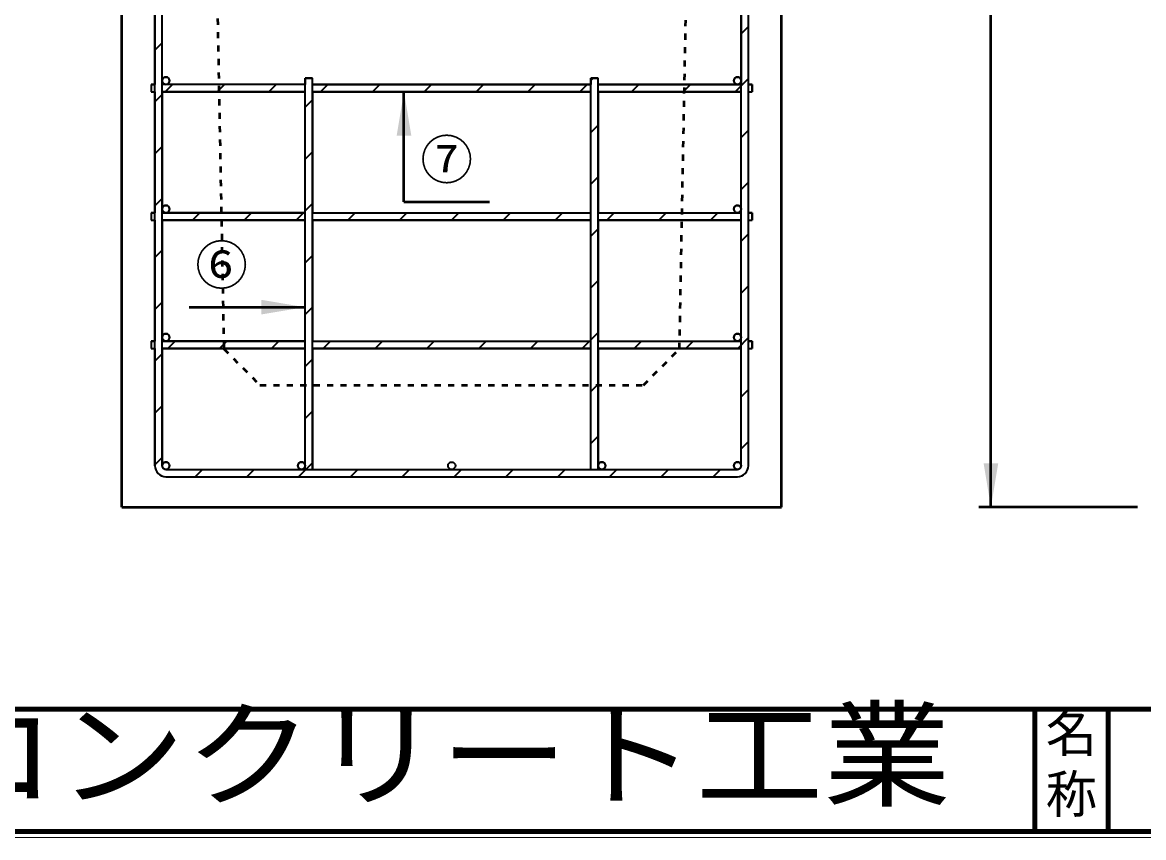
# Model space of a CAD drawing. Units: millimetres, scale not verified. Extents: x 100 to 4105, y 100 to 2870.
# Drawn here: x 1091 to 2009, y 100 to 767 of the extents above; entities that cross this region are included whole.
import ezdxf
from ezdxf.enums import TextEntityAlignment as Align

# ---------------------------------------------------------------- set-up
doc = ezdxf.new("R2010")
doc.units = ezdxf.units.MM
doc.header["$LTSCALE"] = 5
doc.linetypes.add('USER2', pattern=[2.2, 1, -1.2])
doc.layers.add('V-nasSTD', color=7, linetype='Continuous', lineweight=35)
doc.styles.add('ＭＳ ゴシック', font='')
doc.styles.get('ＭＳ ゴシック').set_extended_font_data('MS Gothic')

msp = doc.modelspace()

# ---------------------------------------------------------------- hatches: boundary and pattern name
at = {"layer": 'V-nasSTD'}
for points in [[(1409.476, 674.244), (1403.476, 710.244), (1397.476, 674.244)], [(1286.529, 527.949), (1322.529, 533.949), (1286.529, 539.949)], [(1878.106, 406.244), (1884.106, 370.244), (1890.106, 406.244)]]:
    msp.add_hatch(color=256, dxfattribs=at).paths.add_polyline_path(points)

# ---------------------------------------------------------------- linework, layer by layer
at = {"layer": 'V-nasSTD', "lineweight": 50}
for p, q in [((1884.106, 370.244), (1884.106, 1310.244)), ((1172.529, 370.244), (1172.529, 1298.244)), ((1712.529, 370.244), (1712.529, 1298.244)), ((1403.476, 620.244), (1403.476, 710.244)), ((1403.476, 620.244), (1473.476, 620.244)), ((1227.529, 533.949), (1322.529, 533.949)), ((1172.529, 370.244), (1712.529, 370.244)), ((2004.106, 370.244), (1874.106, 370.244))]:
    msp.add_line(p, q, dxfattribs=at)
at = {"layer": 'V-nasSTD'}
for p, q in [((1199.529, 404.244), (1199.529, 1288.244)), ((1199.529, 1288.244), (1199.529, 716.244)), ((1205.529, 404.244), (1205.529, 1288.244)), ((1679.529, 404.244), (1679.529, 1288.244)), ((1685.529, 404.244), (1685.529, 1288.244)), ((1685.529, 716.244), (1685.529, 1214.255)), ((1205.529, 719.244), (1205.529, 824.244)), ((1679.529, 824.244), (1679.529, 719.244)), ((1679.529, 757.553), (1685.529, 763.553)), ((1199.529, 744.244), (1205.529, 750.244)), ((1196.529, 716.244), (1196.529, 710.244)), ((1196.529, 716.244), (1199.529, 716.244)), ((1199.529, 716.244), (1196.529, 716.244)), ((1196.529, 716.244), (1196.529, 710.244)), ((1205.529, 716.244), (1205.529, 719.244)), ((1322.529, 716.244), (1205.529, 716.244)), ((1208.529, 716.244), (1205.529, 716.244)), ((1207.956, 710.244), (1213.956, 716.244)), ((1322.529, 716.244), (1208.529, 716.244)), ((1250.383, 710.244), (1256.383, 716.244)), ((1292.809, 710.244), (1298.809, 716.244)), ((1322.529, 401.244), (1322.529, 721.244)), ((1322.529, 721.244), (1328.529, 721.244)), ((1328.529, 721.244), (1322.529, 721.244)), ((1322.529, 721.244), (1322.529, 716.244)), ((1328.529, 721.244), (1322.529, 721.244)), ((1322.529, 721.244), (1322.529, 716.244)), ((1328.529, 401.244), (1328.529, 721.244)), ((1328.529, 716.244), (1328.529, 721.244)), ((1328.529, 716.244), (1328.529, 721.244)), ((1328.529, 716.244), (1556.529, 716.244)), ((1556.529, 716.244), (1328.529, 716.244)), ((1335.236, 710.244), (1341.236, 716.244)), ((1377.662, 710.244), (1383.662, 716.244)), ((1420.088, 710.244), (1426.088, 716.244)), ((1462.515, 710.244), (1468.515, 716.244)), ((1504.941, 710.244), (1510.941, 716.244)), ((1547.368, 710.244), (1553.368, 716.244)), ((1556.529, 401.244), (1556.529, 721.244)), ((1556.529, 721.244), (1562.529, 721.244)), ((1562.529, 721.244), (1556.529, 721.244)), ((1556.529, 721.244), (1556.529, 716.244)), ((1556.529, 719.406), (1558.368, 721.244)), ((1562.529, 721.244), (1556.529, 721.244)), ((1556.529, 721.244), (1556.529, 716.244)), ((1562.529, 401.244), (1562.529, 721.244)), ((1562.529, 716.244), (1562.529, 721.244)), ((1562.529, 716.244), (1562.529, 721.244)), ((1562.529, 716.244), (1679.529, 716.244)), ((1632.629, 716.244), (1562.529, 716.244)), ((1632.629, 716.244), (1562.529, 716.244)), ((1589.794, 710.244), (1595.794, 716.244)), ((1632.22, 710.244), (1638.22, 716.244)), ((1676.529, 716.244), (1632.629, 716.244)), ((1676.529, 716.244), (1632.629, 716.244)), ((1674.647, 710.244), (1685.529, 721.127)), ((1679.529, 716.244), (1676.529, 716.244)), ((1679.529, 719.244), (1679.529, 716.244)), ((1685.529, 716.244), (1688.529, 716.244)), ((1688.529, 716.244), (1685.529, 716.244)), ((1688.529, 716.244), (1685.529, 716.244)), ((1688.529, 716.244), (1688.529, 710.244)), ((1688.529, 710.244), (1688.529, 716.244)), ((1688.529, 710.244), (1688.529, 716.244)), ((1196.529, 710.244), (1199.529, 710.244)), ((1196.529, 710.244), (1199.529, 710.244)), ((1199.529, 710.244), (1199.529, 611.244)), ((1199.529, 701.817), (1205.529, 707.817)), ((1205.529, 710.244), (1322.529, 710.244)), ((1322.529, 710.244), (1205.529, 710.244)), ((1205.529, 710.244), (1205.529, 614.244)), ((1322.529, 611.244), (1322.529, 710.244)), ((1322.529, 611.244), (1322.529, 710.244)), ((1328.529, 710.244), (1556.529, 710.244)), ((1328.529, 710.244), (1328.529, 660.456)), ((1556.529, 710.244), (1328.529, 710.244)), ((1328.529, 710.244), (1328.529, 660.456)), ((1556.529, 611.244), (1556.529, 710.244)), ((1562.529, 710.244), (1679.529, 710.244)), ((1632.529, 710.244), (1562.529, 710.244)), ((1632.529, 710.244), (1562.529, 710.244)), ((1562.529, 710.244), (1562.529, 611.244)), ((1679.529, 710.244), (1632.529, 710.244)), ((1679.529, 710.244), (1632.529, 710.244)), ((1679.529, 614.244), (1679.529, 710.244)), ((1685.529, 710.244), (1688.529, 710.244)), ((1685.529, 710.244), (1688.529, 710.244)), ((1685.529, 611.244), (1685.529, 710.244)), ((1685.529, 710.244), (1688.529, 710.244)), ((1322.529, 697.538), (1328.529, 703.538)), ((1556.529, 676.979), (1562.529, 682.979)), ((1679.529, 672.7), (1685.529, 678.7)), ((1199.529, 659.391), (1205.529, 665.391)), ((1322.529, 655.111), (1328.529, 661.111)), ((1328.529, 660.456), (1328.529, 611.244)), ((1556.529, 634.553), (1562.529, 640.553)), ((1679.529, 630.274), (1685.529, 636.274)), ((1199.529, 616.964), (1205.529, 622.964)), ((1322.529, 612.685), (1328.529, 618.685)), ((1196.529, 611.244), (1196.529, 605.244)), ((1196.529, 611.244), (1199.529, 611.244)), ((1199.529, 611.244), (1196.529, 611.244)), ((1196.529, 611.244), (1196.529, 605.244)), ((1205.529, 614.244), (1205.529, 611.244)), ((1322.529, 611.244), (1205.529, 611.244)), ((1205.529, 611.244), (1208.529, 611.244)), ((1208.529, 611.244), (1322.529, 611.244)), ((1230.236, 605.244), (1236.236, 611.244)), ((1272.662, 605.244), (1278.662, 611.244)), ((1315.088, 605.244), (1321.088, 611.244)), ((1328.529, 611.244), (1556.529, 611.244)), ((1328.529, 611.244), (1556.529, 611.244)), ((1357.515, 605.244), (1363.515, 611.244)), ((1399.941, 605.244), (1405.941, 611.244)), ((1442.368, 605.244), (1448.368, 611.244)), ((1484.794, 605.244), (1490.794, 611.244)), ((1527.22, 605.244), (1533.22, 611.244)), ((1562.529, 611.244), (1679.529, 611.244)), ((1562.529, 611.244), (1676.529, 611.244)), ((1569.647, 605.244), (1575.647, 611.244)), ((1612.073, 605.244), (1618.073, 611.244)), ((1654.5, 605.244), (1660.5, 611.244)), ((1676.529, 611.244), (1679.529, 611.244)), ((1676.529, 611.244), (1679.529, 611.244)), ((1679.529, 611.244), (1679.529, 614.244)), ((1685.529, 611.244), (1688.529, 611.244)), ((1688.529, 611.244), (1685.529, 611.244)), ((1688.529, 611.244), (1685.529, 611.244)), ((1688.529, 611.244), (1688.529, 605.244)), ((1688.529, 605.244), (1688.529, 611.244)), ((1688.529, 605.244), (1688.529, 611.244)), ((1196.529, 605.244), (1199.529, 605.244)), ((1196.529, 605.244), (1199.529, 605.244)), ((1199.529, 605.244), (1199.529, 506.244)), ((1205.529, 605.244), (1322.529, 605.244)), ((1322.529, 605.244), (1205.529, 605.244)), ((1205.529, 605.244), (1205.529, 509.244)), ((1322.529, 506.244), (1322.529, 605.244)), ((1328.529, 605.244), (1556.529, 605.244)), ((1556.529, 605.244), (1328.529, 605.244)), ((1328.529, 605.244), (1328.529, 506.244)), ((1556.529, 506.244), (1556.529, 605.244)), ((1556.529, 592.127), (1562.529, 598.127)), ((1562.529, 605.244), (1679.529, 605.244)), ((1679.529, 605.244), (1562.529, 605.244)), ((1562.529, 605.244), (1562.529, 506.244)), ((1679.529, 509.244), (1679.529, 605.244)), ((1685.529, 605.244), (1688.529, 605.244)), ((1685.529, 605.244), (1688.529, 605.244)), ((1685.529, 506.244), (1685.529, 605.244)), ((1685.529, 605.244), (1688.529, 605.244)), ((1679.529, 587.847), (1685.529, 593.847)), ((1199.529, 574.538), (1205.529, 580.538)), ((1322.529, 570.259), (1328.529, 576.259)), ((1556.529, 549.7), (1562.529, 555.7)), ((1679.529, 545.421), (1685.529, 551.421)), ((1199.529, 532.111), (1205.529, 538.111)), ((1322.529, 527.832), (1328.529, 533.832)), ((1196.529, 506.244), (1196.529, 500.244)), ((1196.529, 506.244), (1199.529, 506.244)), ((1199.529, 506.244), (1196.529, 506.244)), ((1196.529, 506.244), (1196.529, 500.244)), ((1205.529, 509.244), (1205.529, 506.244)), ((1322.529, 506.244), (1205.529, 506.244)), ((1205.529, 506.244), (1208.529, 506.244)), ((1208.529, 506.244), (1322.529, 506.244)), ((1210.088, 500.244), (1216.088, 506.244)), ((1252.515, 500.244), (1258.515, 506.244)), ((1294.941, 500.244), (1300.941, 506.244)), ((1328.529, 506.244), (1556.529, 506.244)), ((1328.529, 506.244), (1556.529, 506.244)), ((1337.368, 500.244), (1343.368, 506.244)), ((1379.794, 500.244), (1385.794, 506.244)), ((1422.22, 500.244), (1428.22, 506.244)), ((1464.647, 500.244), (1470.647, 506.244)), ((1507.073, 500.244), (1513.073, 506.244)), ((1549.5, 500.244), (1555.5, 506.244)), ((1556.529, 507.274), (1562.529, 513.274)), ((1562.529, 506.244), (1679.529, 506.244)), ((1562.529, 506.244), (1676.529, 506.244)), ((1591.926, 500.244), (1597.926, 506.244)), ((1634.352, 500.244), (1640.352, 506.244)), ((1676.529, 506.244), (1679.529, 506.244)), ((1676.779, 500.244), (1685.529, 508.995)), ((1679.529, 506.244), (1679.529, 509.244)), ((1685.529, 506.244), (1688.529, 506.244)), ((1688.529, 506.244), (1685.529, 506.244)), ((1688.529, 506.244), (1685.529, 506.244)), ((1688.529, 506.244), (1688.529, 500.244)), ((1688.529, 500.244), (1688.529, 506.244)), ((1688.529, 500.244), (1688.529, 506.244)), ((1196.529, 500.244), (1199.529, 500.244)), ((1196.529, 500.244), (1199.529, 500.244)), ((1199.529, 500.244), (1199.529, 404.244)), ((1205.529, 500.244), (1322.529, 500.244)), ((1322.529, 500.244), (1205.529, 500.244)), ((1205.529, 500.244), (1205.529, 404.244)), ((1322.529, 404.244), (1322.529, 500.244)), ((1328.529, 500.244), (1556.529, 500.244)), ((1556.529, 500.244), (1328.529, 500.244)), ((1328.529, 500.244), (1328.529, 401.244)), ((1556.529, 401.244), (1556.529, 500.244)), ((1562.529, 500.244), (1679.529, 500.244)), ((1679.529, 500.244), (1562.529, 500.244)), ((1562.529, 500.244), (1562.529, 404.244)), ((1679.529, 404.244), (1679.529, 500.244)), ((1685.529, 500.244), (1688.529, 500.244)), ((1685.529, 500.244), (1688.529, 500.244)), ((1685.529, 404.244), (1685.529, 500.244)), ((1685.529, 500.244), (1688.529, 500.244)), ((1199.529, 489.685), (1205.529, 495.685)), ((1322.529, 485.406), (1328.529, 491.406)), ((1556.529, 464.847), (1562.529, 470.847)), ((1679.529, 460.568), (1685.529, 466.568)), ((1199.529, 447.259), (1205.529, 453.259)), ((1322.529, 442.979), (1328.529, 448.979)), ((1556.529, 422.421), (1562.529, 428.421)), ((1679.529, 418.142), (1685.529, 424.142)), ((1199.529, 404.832), (1205.529, 410.832)), ((1317.22, 395.244), (1328.529, 406.553)), ((1322.529, 401.244), (1322.529, 404.244)), ((1562.529, 404.244), (1562.529, 401.244)), ((1208.529, 401.244), (1676.529, 401.244)), ((1208.529, 401.244), (1319.529, 401.244)), ((1208.529, 395.244), (1676.529, 395.244)), ((1208.529, 395.244), (1676.529, 395.244)), ((1232.368, 395.244), (1238.368, 401.244)), ((1274.794, 395.244), (1280.794, 401.244)), ((1319.529, 401.244), (1322.529, 401.244)), ((1328.529, 401.244), (1442.529, 401.244)), ((1359.647, 395.244), (1365.647, 401.244)), ((1402.073, 395.244), (1408.073, 401.244)), ((1442.529, 401.244), (1556.529, 401.244)), ((1444.5, 395.244), (1450.5, 401.244)), ((1486.926, 395.244), (1492.926, 401.244)), ((1529.352, 395.244), (1535.352, 401.244)), ((1562.529, 401.244), (1565.529, 401.244)), ((1565.529, 401.244), (1676.529, 401.244)), ((1571.779, 395.244), (1577.779, 401.244)), ((1614.205, 395.244), (1620.205, 401.244)), ((1656.632, 395.244), (1662.632, 401.244))]:
    msp.add_line(p, q, dxfattribs=at)
at = {"layer": 'V-nasSTD', "linetype": 'USER2', "lineweight": 50}
for p, q in [((1247.944, 924.02), (1255.97, 499.804)), ((1629.088, 499.804), (1637.114, 924.02)), ((1255.97, 499.804), (1285.529, 470.244)), ((1599.529, 470.244), (1629.088, 499.804)), ((1285.529, 470.244), (1599.529, 470.244))]:
    msp.add_line(p, q, dxfattribs=at)
at = {"layer": 'V-nasSTD', "lineweight": 100}
for p, q in [((105, 205), (4100, 205)), ((1920, 205), (1920, 105)), ((1980, 205), (1980, 105)), ((105, 105), (4100, 105))]:
    msp.add_line(p, q, dxfattribs=at)
at = {"layer": 'V-nasSTD', "lineweight": 13}
msp.add_lwpolyline([(100, 100), (100, 2870), (4105, 2870), (4105, 100)], close=True, dxfattribs=at)
at = {"layer": 'V-nasSTD'}
for centre in [(1208.529, 719.244), (1676.529, 719.244), (1208.529, 614.244), (1676.529, 614.244), (1208.529, 509.244), (1676.529, 509.244), (1208.529, 404.244), (1319.529, 404.244), (1442.529, 404.244), (1442.529, 404.244), (1565.529, 404.244), (1676.529, 404.244)]:
    msp.add_circle(centre, 3, dxfattribs=at)
for centre, radius, start, end in [((1208.529, 719.244), 3, 270, 180), ((1208.529, 719.244), 3, 180, 270), ((1208.529, 719.244), 3, 180, 270), ((1676.529, 719.244), 3, 0, 270), ((1676.529, 719.244), 3, 270, 0), ((1208.529, 614.244), 3, 270, 180), ((1676.529, 614.244), 3, 146.37638, 270), ((1676.529, 614.244), 3, 146.37638, 270), ((1676.529, 614.244), 3, 0, 146.37638), ((1676.529, 614.244), 3, 0, 146.37638), ((1208.529, 614.244), 3, 180, 270), ((1676.529, 614.244), 3, 270, 0), ((1676.529, 614.244), 3, 270, 0), ((1208.529, 509.244), 3, 270, 180), ((1208.529, 509.244), 3, 180, 270), ((1676.529, 509.244), 3, 0, 270), ((1676.529, 509.244), 3, 270, 0), ((1208.529, 404.244), 9, 180, 270), ((1208.529, 404.244), 9, 180, 270), ((1208.529, 404.244), 9, 180, 270), ((1208.529, 404.244), 3, 33.53099, 179.99996), ((1208.529, 404.244), 3, 33.53099, 179.99996), ((1208.529, 404.244), 3, 33.53099, 179.99996), ((1208.529, 404.244), 3, 180, 270), ((1208.529, 404.244), 3, 180, 270), ((1208.529, 404.244), 3, 180, 270), ((1208.529, 404.244), 3, 180, 270), ((1208.529, 404.244), 3, 180, 270), ((1208.529, 404.244), 3, 180, 270), ((1208.529, 404.244), 3, 270, 33.53099), ((1208.529, 404.244), 3, 270, 33.53099), ((1208.529, 404.244), 3, 270, 33.53099), ((1319.529, 404.244), 3, 0, 270), ((1319.529, 404.244), 3, 270, 0), ((1565.529, 404.244), 3, 270, 180), ((1565.529, 404.244), 3, 180, 270), ((1676.529, 404.244), 3, 0, 270), ((1676.529, 404.244), 3, 270, 0), ((1676.529, 404.244), 9, 270, 0), ((1676.529, 404.244), 3, 270, 0), ((1676.529, 404.244), 9, 270, 0), ((1676.529, 404.244), 3, 270, 0), ((1676.529, 404.244), 3, 270, 0), ((1676.529, 404.244), 3, 270, 0), ((1676.529, 404.244), 3, 270, 0), ((1676.529, 404.244), 3, 0, 0.00004), ((1676.529, 404.244), 3, 0, 0.00004)]:
    msp.add_arc(centre, radius, start, end, dxfattribs=at)

# ---------------------------------------------------------------- texts
at = {"layer": 'V-nasSTD', "style": 'ＭＳ ゴシック'}
for s, height, p in [('⑦', 31.67, (1416.876, 670.444)), ('⑥', 31.67, (1232.529, 584.149)), ('名', 30.79, (1928.982, 200.999)), ('称', 30.79, (1928.976, 151.01))]:
    msp.add_text(s, height=height, dxfattribs=at).set_placement(p, align=Align.TOP_LEFT)
at = {"layer": 'V-nasSTD', "style": 'ＭＳ ゴシック', "width": 1.1}
msp.add_text('株式会社船生コンクリート工業', height=69.65, dxfattribs=at).set_placement((388.279, 202.55), align=Align.TOP_LEFT)

doc.saveas('drawing.dxf')
